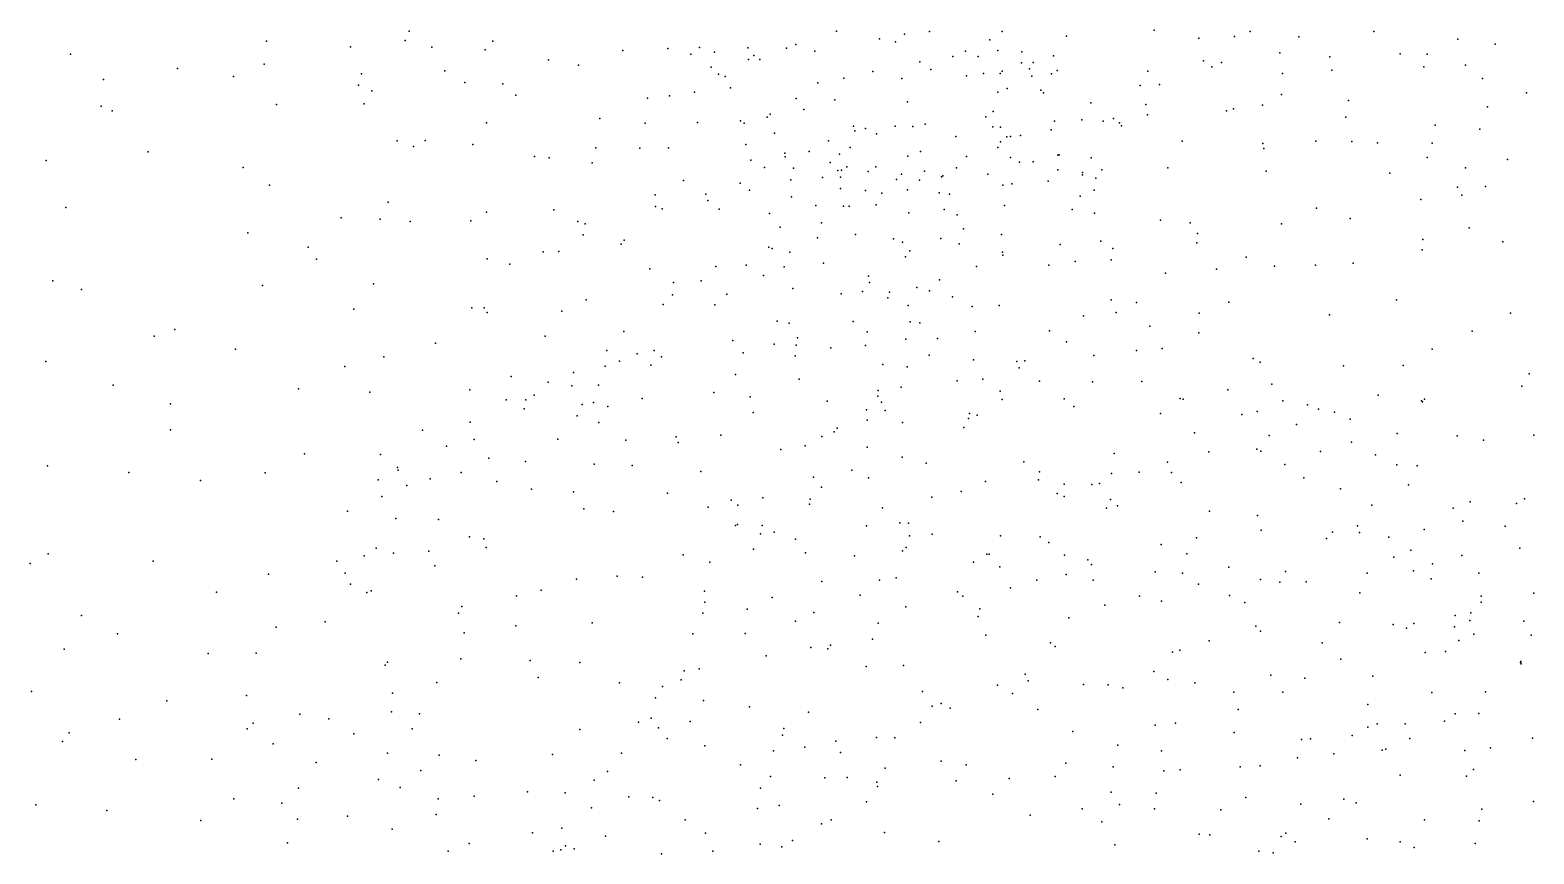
# Model space of a CAD drawing. Header units: metres. Extents: x -25 to 25, y -27.7 to 27.8.
# Drawn here: x -18.763 to -15.676, y 1.706 to 3.397 of the extents above; entities that cross this region are included whole.
import ezdxf

# ---------------------------------------------------------------- set-up
doc = ezdxf.new("R2010")
doc.units = ezdxf.units.M

msp = doc.modelspace()

# ---------------------------------------------------------------- linework, layer by layer
for p in [(-16.4552, 3.3965, 8.353), (-18.2774, 3.3739, -3.1617), (-17.993, 3.3751, 0.2879), (-17.9847, 3.394, -4.6738), (-17.8131, 3.3736, 0.4089), (-17.1907, 3.367, 0.5841), (-17.1076, 3.3946, 1.7501), (-17.0194, 3.3783, 0.5996), (-16.9864, 3.3726, -4.4205), (-16.9678, 3.388, 1.549), (-16.9163, 3.3933, 4.0233), (-16.7929, 3.3768, 6.3023), (-16.7673, 3.3935, 6.0547), (-16.6355, 3.3841, 5.3603), (-16.3638, 3.3799, -6.0617), (-16.2907, 3.383, 6.2822), (-16.2584, 3.3933, -6.4311), (-16.1581, 3.3825, 7.9692), (-16.0046, 3.3936, 10.4401), (-15.8317, 3.3781, -6.8944), (-15.7555, 3.3678, -3.0296), (-18.6802, 3.3474, -3.2418), (-18.1052, 3.3621, 0.1598), (-17.9379, 3.3617, -8.1011), (-17.8287, 3.3562, -3.3538), (-17.6985, 3.3357, -3.7925), (-17.5461, 3.3544, -3.9231), (-17.4536, 3.359, -5.5636), (-17.4063, 3.3469, 0.5574), (-17.3885, 3.3607, -5.7919), (-17.3577, 3.3512, -6.2665), (-17.2894, 3.3601, 2.7201), (-17.2884, 3.3363, 2.4404), (-17.2772, 3.3445, 2.2508), (-17.2646, 3.3361, 2.8815), (-17.2102, 3.3595, 3.4302), (-17.1517, 3.3535, -4.1615), (-16.8685, 3.3423, 9.5012), (-16.8426, 3.3531, 0.6265), (-16.8164, 3.3424, -4.7371), (-16.7761, 3.3544, 8.519), (-16.7271, 3.3519, 0.8757), (-16.6617, 3.3437, 6.4856), (-16.1975, 3.3496, -2.6483), (-16.0948, 3.3413, 6.2634), (-15.9505, 3.3478, 7.6268), (-15.8949, 3.3468, -2.8907), (-18.4605, 3.3179, -0.3016), (-18.2827, 3.3267, -0.107), (-18.0825, 3.3069, -3.2515), (-17.9115, 3.3131, -4.8302), (-17.6368, 3.3247, -7.638), (-17.3649, 3.3204, -6.8294), (-17.3499, 3.3061, -6.6632), (-17.0329, 3.3118, 8.7462), (-16.9365, 3.3316, 8.624), (-16.914, 3.3153, 6.0078), (-16.8057, 3.3075, 5.757), (-16.7718, 3.3075, 4.1337), (-16.7671, 3.3122, 4.7151), (-16.7277, 3.3294, 1.1032), (-16.7113, 3.3172, 5.5313), (-16.7039, 3.3303, -5.4522), (-16.6658, 3.3069, 8.4133), (-16.6548, 3.3135, 5.2026), (-16.4681, 3.3122, 6.5114), (-16.3538, 3.3333, -6.2099), (-16.3369, 3.3211, -6.642), (-16.317, 3.3302, 8.1473), (-16.192, 3.3074, -6.9205), (-16.0905, 3.3141, 7.7071), (-15.9021, 3.321, 6.277), (-15.8163, 3.3242, 10.5724), (-18.6119, 3.2952, -8.5993), (-18.3452, 3.3015, -8.4893), (-18.0889, 3.2837, -8.3212), (-17.8705, 3.2889, -3.7172), (-17.7927, 3.2863, -8.0162), (-17.3362, 3.3012, -6.0125), (-17.3251, 3.2778, -6.4605), (-17.1457, 3.2881, 3.0546), (-17.0924, 3.2979, 3.2576), (-16.9733, 3.2969, 3.3612), (-16.8409, 3.3027, 1.4293), (-16.7571, 3.2768, 1.2966), (-16.7063, 3.3022, 3.7549), (-16.6878, 3.273, -5.6633), (-16.4838, 3.2828, -6.0337), (-16.4446, 3.285, 9.9708), (-15.7812, 3.2971, 7.4728), (-18.257, 3.2441, -3.4817), (-18.077, 3.2455, -3.4421), (-18.0612, 3.2715, -3.7306), (-17.7656, 3.2629, -4.0297), (-17.4957, 3.2569, -7.4811), (-17.4506, 3.2618, -7.2757), (-17.399, 3.269, -7.1209), (-17.1903, 3.2559, 1.9326), (-17.1107, 3.2533, 9.1446), (-16.9617, 3.249, 1.6248), (-16.7764, 3.2691, 9.6485), (-16.6823, 3.2677, 3.4473), (-16.5852, 3.2471, 9.8402), (-16.4728, 3.2435, -6.2555), (-16.2327, 3.2424, -7.0801), (-16.1942, 3.2641, -2.4754), (-16.0564, 3.2522, 6.3945), (-15.6908, 3.2674, -7.0481), (-18.6168, 3.2406, -3.5072), (-18.5943, 3.2306, -0.4487), (-17.5933, 3.2152, -5.2278), (-17.25, 3.2179, -6.3146), (-17.2438, 3.2238, -6.1142), (-17.1742, 3.2335, 2.7779), (-16.801, 3.2186, 5.405), (-16.7862, 3.2295, 6.5901), (-16.6041, 3.2125, -7.2579), (-16.5389, 3.2153, 8.196), (-16.4689, 3.2226, -6.9854), (-16.3069, 3.2308, 6.5348), (-16.2928, 3.2349, 7.8925), (-16.0616, 3.2176, 7.5309), (-15.7708, 3.2392, 6.3894), (-17.826, 3.2065, -8.2444), (-17.5004, 3.2054, -5.3722), (-17.393, 3.2068, -5.533), (-17.3042, 3.2104, -5.7338), (-17.297, 3.2057, -6.9622), (-17.235, 3.185, -6.7337), (-17.0723, 3.1993, 1.7979), (-17.0701, 3.1899, 5.9596), (-17.0476, 3.1947, 2.9668), (-17.0255, 3.1833, -4.4152), (-16.9869, 3.1992, 5.8154), (-16.9509, 3.1985, 6.5085), (-16.9257, 3.2032, 8.3092), (-16.7863, 3.198, -5.3904), (-16.7709, 3.1971, -5.0656), (-16.7298, 3.18, -7.4265), (-16.6671, 3.1921, -7.1164), (-16.66, 3.2093, 4.0204), (-16.56, 3.2095, 6.6638), (-16.5265, 3.2065, -6.4177), (-16.5226, 3.2001, -6.8399), (-15.8785, 3.2016, -2.1614), (-15.7868, 3.1932, -2.8405), (-18.0092, 3.1691, -4.755), (-17.9761, 3.1574, -4.3936), (-17.9521, 3.1697, 0.1677), (-17.8537, 3.1616, -4.9156), (-17.6018, 3.1548, -4.2251), (-17.5114, 3.1543, 0.4101), (-17.4523, 3.1551, -4.1837), (-17.2933, 3.1616, 0.4469), (-17.1238, 3.1689, -5.9451), (-17.0793, 3.1558, 8.2413), (-16.8626, 3.178, -7.2895), (-16.7761, 3.1553, 0.5839), (-16.7705, 3.1671, 8.2041), (-16.7581, 3.1773, 3.1959), (-16.7506, 3.1783, 5.1889), (-16.3977, 3.1685, -7.3645), (-16.2325, 3.1638, 10.1498), (-16.2305, 3.1532, 7.6318), (-16.1232, 3.1686, -7.2487), (-16.0498, 3.1679, -2.395), (-15.9967, 3.1653, -2.5838), (-15.8849, 3.1647, 7.3749), (-18.7301, 3.1292, -8.6268), (-18.5206, 3.1466, -8.557), (-17.7277, 3.1368, 0.3153), (-17.6974, 3.1344, -5.076), (-17.6089, 3.1239, -8.2124), (-17.2835, 3.1297, -7.6175), (-17.2133, 3.1442, 2.4333), (-17.2131, 3.1366, -7.3143), (-17.1637, 3.1476, -6.4468), (-17.1207, 3.1245, -6.9897), (-17.1012, 3.142, 6.4089), (-16.961, 3.1377, -7.4202), (-16.9351, 3.1476, -4.6157), (-16.8407, 3.1372, -5.6764), (-16.7506, 3.1349, -6.077), (-16.7315, 3.1252, -6.901), (-16.7037, 3.1262, 1.4026), (-16.6533, 3.1396, 4.4368), (-16.6504, 3.1407, 0.722), (-16.585, 3.1342, 3.5883), (-15.8949, 3.1352, 6.4947), (-15.7298, 3.1312, 6.4994), (-18.3258, 3.1148, -0.3969), (-17.4215, 3.0876, -8.0653), (-17.2553, 3.1146, 8.2522), (-17.2009, 3.0894, 8.8364), (-17.1957, 3.1129, 8.075), (-17.1362, 3.094, 2.5755), (-17.1048, 3.1082, -7.508), (-17.0992, 3.095, -6.839), (-17.0973, 3.1088, -5.7018), (-17.0863, 3.1158, -7.1996), (-17.0424, 3.1064, 5.6924), (-17.0264, 3.1158, 9.4279), (-16.9844, 3.0896, 6.6168), (-16.9742, 3.1006, 2.8394), (-16.9374, 3.0882, -6.9705), (-16.9268, 3.1069, 9.5522), (-16.892, 3.0956, 5.2944), (-16.8891, 3.0976, -6.2025), (-16.8609, 3.1141, 2.9813), (-16.797, 3.1009, 1.5448), (-16.6528, 3.1094, 9.8236), (-16.6028, 3.1041, -7.6278), (-16.6022, 3.0992, 3.2053), (-16.5749, 3.0924, 3.8995), (-16.5629, 3.1099, 8.0281), (-16.4272, 3.1135, -7.5414), (-16.2254, 3.1073, -7.3793), (-15.9719, 3.1031, 10.315), (-15.8164, 3.114, -7.2733), (-18.2712, 3.078, -8.5144), (-17.4799, 3.0587, 8.0393), (-17.3757, 3.0599, 8.3474), (-17.3052, 3.0823, -7.8907), (-17.286, 3.0682, -4.2432), (-17.0992, 3.0714, 1.9149), (-17.0478, 3.0674, -6.6395), (-17.0145, 3.0617, -7.6707), (-16.9617, 3.0687, -6.4411), (-16.8968, 3.0622, 0.4795), (-16.8756, 3.0601, -6.7745), (-16.766, 3.0782, -7.6694), (-16.7478, 3.0807, -6.438), (-16.6728, 3.0863, 6.7679), (-16.5786, 3.0683, 0.8546), (-15.8325, 3.0744, -2.2968), (-15.8238, 3.058, -2.5554), (-15.7754, 3.0754, -2.7158), (-18.6894, 3.0322, -0.6183), (-18.0278, 3.0436, -4.5337), (-17.688, 3.0274, -8.4414), (-17.4791, 3.0347, 7.8788), (-17.4651, 3.0299, -8.2311), (-17.3716, 3.0468, -5.3765), (-17.3483, 3.0288, 8.5349), (-17.1997, 3.0544, 9.033), (-17.1496, 3.0362, -7.8417), (-17.0929, 3.0355, -5.5013), (-17.0818, 3.035, 7.8461), (-17.0259, 3.0379, 2.6971), (-16.8866, 3.0285, 1.6795), (-16.7623, 3.0366, 4.9794), (-16.6238, 3.028, 3.3482), (-16.6072, 3.056, 4.6025), (-16.1223, 3.0312, 6.6556), (-15.9077, 3.0491, 7.2713), (-18.1243, 3.0115, -0.1992), (-18.0445, 3.0083, -4.699), (-17.9824, 3.0037, 0.0061), (-17.8578, 3.0052, -4.8928), (-17.8262, 3.0229, -4.4715), (-17.6385, 3.004, 8.0398), (-17.6237, 2.9988, -4.3952), (-17.2447, 3.0198, 7.7709), (-17.1385, 3.0007, 2.2372), (-16.9588, 3.0217, -5.3477), (-16.8601, 3.0174, 5.108), (-16.5778, 3.0209, 1.342), (-16.4422, 3.0063, 7.7421), (-16.3817, 3.0013, 10.0277), (-16.1939, 2.999, 10.1166), (-16.0528, 3.0101, 10.2025), (-18.3158, 2.9804, -0.5395), (-17.6272, 2.9764, 7.8661), (-17.5432, 2.9656, 0.2685), (-17.2234, 2.9924, 5.8432), (-17.1467, 2.9704, -5.3499), (-17.0687, 2.9771, 0.4041), (-16.9905, 2.968, 7.7353), (-16.8931, 2.9688, -4.8255), (-16.8465, 2.9884, -5.0472), (-16.7687, 2.9771, 2.9362), (-16.3664, 2.9791, -7.7316), (-15.9036, 2.9669, 6.6151), (-15.809, 2.9905, 10.3559), (-18.1923, 2.9508, -8.6), (-17.7095, 2.9416, 0.1797), (-17.6772, 2.9419, -5.049), (-17.5492, 2.957, -5.1575), (-17.2463, 2.9512, -8.096), (-17.2398, 2.9484, 6.4877), (-17.2032, 2.9411, -4.3433), (-16.9722, 2.961, -4.5976), (-16.957, 2.9434, 9.525), (-16.8558, 2.9582, -7.8888), (-16.767, 2.9405, 0.4994), (-16.7663, 2.9347, 9.7332), (-16.648, 2.9563, 1.5246), (-16.565, 2.9633, 0.6939), (-16.5404, 2.9483, 4.3489), (-16.3681, 2.9602, 7.6014), (-15.9053, 2.9457, -7.424), (-15.7396, 2.9621, 7.165), (-18.1749, 2.9265, -0.4148), (-17.8245, 2.9273, -8.6387), (-17.7783, 2.9164, 8.0416), (-17.4907, 2.9067, 8.5602), (-17.3553, 2.9113, 6.2995), (-17.2929, 2.9138, 8.8041), (-17.2149, 2.9106, 5.6368), (-17.1342, 2.9182, 5.4359), (-16.9656, 2.931, 1.8543), (-16.8204, 2.9113, 7.724), (-16.6715, 2.9139, 7.7702), (-16.6178, 2.9215, 4.6893), (-16.5439, 2.925, 4.0977), (-16.3275, 2.9059, 6.8278), (-16.2664, 2.9306, 7.4417), (-16.2084, 2.9122, -7.6724), (-16.1241, 2.9139, 7.2918), (-16.0471, 2.9185, -7.5067), (-18.7161, 2.8817, -8.5502), (-18.2856, 2.8724, -0.6558), (-18.0579, 2.8756, -0.2519), (-17.4424, 2.8787, 7.5864), (-17.3851, 2.8821, 5.994), (-17.2573, 2.8926, 7.5967), (-17.0416, 2.8913, -4.4434), (-17.0398, 2.8782, 2.409), (-16.8963, 2.8841, 6.8144), (-16.4321, 2.8976, 0.9967), (-18.6572, 2.8642, -0.7455), (-17.6211, 2.8427, 8.5025), (-17.4438, 2.8532, 0.2201), (-17.3324, 2.8549, -5.2148), (-17.1968, 2.8661, 6.6385), (-17.0977, 2.8554, 7.5837), (-17.0544, 2.8599, 6.7589), (-17.0023, 2.8472, 5.0843), (-16.9989, 2.8588, 1.9914), (-16.9426, 2.8684, -8.0176), (-16.9167, 2.8617, -4.9648), (-16.8695, 2.8488, 2.7662), (-16.5435, 2.8431, 4.5358), (-15.9579, 2.8432, 6.7282), (-18.0986, 2.824, -8.7332), (-17.8562, 2.8266, -4.8063), (-17.8306, 2.8262, 7.8246), (-17.8245, 2.8171, 8.2494), (-17.671, 2.82, -4.5592), (-17.4635, 2.8337, 6.2018), (-17.3574, 2.8327, 6.5182), (-16.9606, 2.8315, 2.6326), (-16.8292, 2.829, 3.3305), (-16.7733, 2.8316, 3.6149), (-16.6003, 2.8102, 7.6569), (-16.5331, 2.8169, 9.9165), (-16.4918, 2.8377, 6.8757), (-16.3632, 2.8158, 1.3343), (-16.3018, 2.8384, -7.8454), (-16.0957, 2.8125, 6.8074), (-15.7241, 2.8156, 7.0619), (-18.4655, 2.7818, -0.8101), (-17.2296, 2.7994, 9.0058), (-17.2045, 2.795, 0.2851), (-17.0733, 2.7983, -8.1175), (-16.9561, 2.798, 0.3775), (-16.9367, 2.7956, 4.9473), (-16.6704, 2.7794, 6.9007), (-16.464, 2.7888, -8.0071), (-15.8028, 2.7787, 10.1506), (-18.5079, 2.7681, -8.5643), (-17.9308, 2.7541, 8.0861), (-17.7057, 2.7683, 0.0249), (-17.5439, 2.7779, 0.1081), (-17.3203, 2.7595, -8.3778), (-17.2352, 2.7523, 6.7683), (-17.19, 2.7502, -8.2592), (-17.1873, 2.765, 5.3153), (-17.0479, 2.7493, 9.3254), (-17.0443, 2.7773, -5.0567), (-16.9654, 2.762, 7.5585), (-16.9, 2.7635, 3.1734), (-16.823, 2.7782, 4.8258), (-16.6351, 2.757, 4.6485), (-16.364, 2.7752, 0.8223), (-18.3411, 2.7418, -8.6771), (-18.0369, 2.7259, -0.4686), (-17.5792, 2.7391, 6.4051), (-17.5529, 2.7169, -4.5184), (-17.5169, 2.7324, -5.0545), (-17.4818, 2.7389, 6.6525), (-17.4665, 2.726, 5.7493), (-17.2993, 2.7341, 5.5053), (-17.1926, 2.7281, -4.381), (-17.1193, 2.7446, 5.1495), (-16.9173, 2.7296, 2.8516), (-16.8259, 2.72, 1.8739), (-16.7373, 2.7167, 7.5838), (-16.7208, 2.7178, -8.1345), (-16.579, 2.7287, 0.4568), (-16.4914, 2.739, 4.2732), (-16.4392, 2.7431, 0.6135), (-16.2522, 2.7228, 1.0483), (-15.8849, 2.742, -7.528), (-18.7304, 2.7165, -8.5142), (-18.1171, 2.7059, -0.6724), (-17.6476, 2.6939, 6.154), (-17.5825, 2.7065, 5.9523), (-17.4889, 2.7088, -8.6234), (-17.3146, 2.6896, 0.1493), (-17.0121, 2.7105, -4.9009), (-16.9624, 2.7055, 3.4086), (-16.7327, 2.7035, 0.3931), (-16.2376, 2.7153, 1.2116), (-16.0666, 2.7078, -7.7237), (-15.9444, 2.7083, 6.9841), (-15.6857, 2.6914, 6.7097), (-18.5924, 2.6679, -0.8763), (-18.2118, 2.6604, -8.7794), (-17.86, 2.6585, -0.2856), (-17.7752, 2.6854, -4.7442), (-17.6994, 2.6741, 6.4811), (-17.6508, 2.6662, 7.4399), (-17.5962, 2.668, 6.735), (-17.1843, 2.6801, -5.0166), (-17.0222, 2.6566, 6.9043), (-16.9748, 2.6636, 3.0044), (-16.8597, 2.6769, 3.7813), (-16.8068, 2.68, 6.932), (-16.7715, 2.6558, 3.9234), (-16.6905, 2.6762, 1.7889), (-16.5819, 2.6748, 9.848), (-16.4807, 2.6754, 7.487), (-16.3038, 2.6584, 7.2847), (-16.2138, 2.6697, 1.3996), (-15.7005, 2.6661, 6.944), (-18.4748, 2.6294, -8.6263), (-18.0653, 2.6536, -8.8383), (-17.7857, 2.6374, 7.5122), (-17.7454, 2.6379, 6.3208), (-17.7279, 2.6471, 8.5939), (-17.6294, 2.6279, -4.6392), (-17.6061, 2.6326, 8.7102), (-17.5063, 2.6405, 6.8969), (-17.3591, 2.6529, -8.5165), (-17.2844, 2.644, 7.3683), (-17.1264, 2.6353, 0.2069), (-17.0228, 2.6454, 3.2636), (-17.0153, 2.6327, 3.5396), (-16.7677, 2.6385, 4.6997), (-16.6402, 2.64, 4.0716), (-16.402, 2.6402, 1.6299), (-16.3961, 2.6389, 6.9634), (-16.1914, 2.6356, 14.7929), (-16.1404, 2.6272, 9.9977), (-15.9955, 2.6472, 15.0811), (-15.9066, 2.6354, 14.8663), (-15.9046, 2.6336, 10.0185), (-15.9001, 2.6392, 6.8322), (-17.7489, 2.6192, 6.8698), (-17.6398, 2.605, -4.8856), (-17.5771, 2.624, -0.0771), (-17.2784, 2.6118, 6.9626), (-17.0459, 2.6174, -8.2532), (-17.0444, 2.5963, -4.6342), (-17.0074, 2.6157, 4.91), (-16.8366, 2.5991, 0.3114), (-16.8347, 2.6099, 9.5622), (-16.8187, 2.6066, -8.2228), (-16.6202, 2.624, 6.9695), (-16.4426, 2.6094, -8.1505), (-16.2754, 2.6074, 15.1775), (-16.2442, 2.6139, 0.7532), (-16.1183, 2.6187, 15.2343), (-16.0852, 2.6127, 1.2789), (-16.0529, 2.5981, 14.6306), (-18.4747, 2.5765, -0.9363), (-17.957, 2.5754, 7.703), (-17.8597, 2.592, 6.5451), (-17.5952, 2.5911, 7.07), (-17.3447, 2.5651, 7.1757), (-17.1375, 2.5624, 7.3585), (-17.1126, 2.572, 9.1785), (-17.1061, 2.5796, -4.8462), (-16.9718, 2.5911, 2.7351), (-16.8458, 2.581, 1.9816), (-16.3729, 2.5702, 14.7335), (-16.2193, 2.5643, 14.5857), (-16.1634, 2.5874, 7.109), (-15.9564, 2.5684, 15.3448), (-15.8337, 2.5639, -7.5754), (-15.6758, 2.5653, 15.0727), (-17.9078, 2.5425, 6.9731), (-17.851, 2.5566, 6.2393), (-17.6793, 2.5569, -0.2285), (-17.5397, 2.5551, 5.5996), (-17.4368, 2.5616, 8.8851), (-17.4324, 2.5502, 5.4801), (-17.2216, 2.5355, 9.0532), (-17.1715, 2.5434, -8.3581), (-17.0447, 2.5406, 3.7258), (-16.2447, 2.5365, 1.6341), (-16.2364, 2.5325, 0.5186), (-16.0505, 2.5506, 1.4544), (-15.7796, 2.5551, 14.6436), (-18.727, 2.5022, -0.9234), (-18.1996, 2.5266, -0.9259), (-18.0434, 2.5257, 8.0891), (-17.8215, 2.518, -0.4613), (-17.7458, 2.5114, 7.3009), (-17.6047, 2.5055, -8.7798), (-17.5269, 2.503, -4.6523), (-16.9726, 2.5199, 9.3265), (-16.9233, 2.5075, 3.9407), (-16.7229, 2.5104, 0.2558), (-16.5377, 2.5276, 7.4306), (-16.4277, 2.5101, 0.276), (-16.3431, 2.5313, 15.3285), (-16.1868, 2.505, 15.4723), (-16.1142, 2.5314, -7.9418), (-16.0007, 2.5252, -7.7757), (-15.9569, 2.5044, 1.1128), (-15.9156, 2.5024, 14.5172), (-18.5604, 2.4883, -8.5593), (-18.4128, 2.4725, -8.6949), (-18.2802, 2.4879, -8.7791), (-18.048, 2.4737, 6.7618), (-18.0088, 2.4986, 6.5531), (-18.007, 2.4933, 8.2826), (-17.9413, 2.4754, 8.4212), (-17.878, 2.4885, 6.0926), (-17.8047, 2.4702, 5.8667), (-17.3862, 2.4905, -8.6004), (-17.1545, 2.479, 3.6132), (-17.0759, 2.4931, 7.091), (-17.0416, 2.478, 2.8146), (-16.8016, 2.4703, 9.4878), (-16.6928, 2.4737, 7.4479), (-16.6908, 2.4903, 1.8623), (-16.5432, 2.4863, 9.7512), (-16.486, 2.4892, 6.9947), (-16.4196, 2.4885, 14.5761), (-16.1482, 2.4779, 14.4679), (-18.0407, 2.4396, 6.4028), (-17.9894, 2.4621, -0.8027), (-17.7334, 2.4542, 5.7263), (-17.6472, 2.449, 8.7686), (-17.4545, 2.4465, -0.233), (-17.1384, 2.4584, 0.0268), (-16.8517, 2.4498, 7.3896), (-16.6544, 2.4456, 9.6348), (-16.6399, 2.4648, 4.2588), (-16.6398, 2.4393, 7.025), (-16.5835, 2.4637, 14.8643), (-16.5677, 2.4662, 15.0945), (-16.4, 2.4682, 9.8343), (-16.0732, 2.4552, 1.6643), (-15.9335, 2.4632, 1.5775), (-18.1115, 2.4093, 6.6286), (-17.6262, 2.4138, -0.4186), (-17.5653, 2.4088, 5.4888), (-17.3709, 2.4177, 5.2939), (-17.3234, 2.4317, 8.9908), (-17.3102, 2.4218, -0.166), (-17.2589, 2.4364, 5.1635), (-17.1626, 2.4238, 5.0173), (-17.1612, 2.434, -4.6265), (-17.0133, 2.4159, 2.4453), (-16.9118, 2.4383, 0.136), (-16.5534, 2.4154, 0.1678), (-16.5448, 2.4331, 15.2762), (-16.5306, 2.4205, 1.7964), (-16.3417, 2.4093, 7.276), (-16.0085, 2.4219, 0.798), (-15.8414, 2.4151, 1.0384), (-15.8067, 2.4281, 6.8822), (-15.7118, 2.4248, 15.4659), (-15.695, 2.4345, 9.9344), (-18.012, 2.3941, 6.2139), (-17.9242, 2.3923, 7.276), (-17.3145, 2.3799, -4.5102), (-17.311, 2.3822, -4.7442), (-17.2602, 2.38, 3.4327), (-17.046, 2.3794, 2.6185), (-16.9773, 2.3851, 7.3017), (-16.9594, 2.3848, 4.075), (-16.243, 2.4001, 0.0439), (-16.0379, 2.3793, 0.6247), (-15.8214, 2.3888, 14.4069), (-15.7348, 2.3788, -7.5255), (-17.861, 2.3569, -8.8815), (-17.8315, 2.3522, -0.7223), (-17.2636, 2.363, -8.4763), (-17.2351, 2.3659, 3.1803), (-17.1919, 2.3516, 9.0764), (-16.9578, 2.3588, 4.7546), (-16.9111, 2.3622, -8.3277), (-16.771, 2.3584, 4.542), (-16.6894, 2.3569, 14.9023), (-16.3685, 2.3547, 6.9815), (-16.2355, 2.3705, 15.6087), (-16.1016, 2.3529, 14.3469), (-16.0895, 2.3662, 7.0023), (-16.0338, 2.3655, 0.1386), (-15.9737, 2.3557, -0.0819), (-15.9013, 2.3719, -7.712), (-18.7255, 2.3215, -1.0027), (-18.0768, 2.3175, 7.953), (-18.0522, 2.3334, 7.1562), (-18.0172, 2.3232, 7.7118), (-17.9441, 2.3269, 5.9422), (-17.8264, 2.3344, 8.6238), (-17.4225, 2.3199, 8.942), (-17.2777, 2.331, 3.604), (-17.1713, 2.324, -0.2058), (-17.0708, 2.3173, -8.344), (-16.9718, 2.328, -0.0439), (-16.9646, 2.3346, 2.2085), (-16.7992, 2.3213, 7.1596), (-16.7944, 2.3211, 9.3675), (-16.6717, 2.345, 14.746), (-16.6391, 2.3187, 7.3956), (-16.4412, 2.341, 15.5232), (-16.3885, 2.3217, 14.386), (-15.9282, 2.329, 9.8388), (-15.824, 2.318, 6.7596), (-15.7048, 2.3332, 1.0494), (-18.7629, 2.3021, -8.304), (-18.51, 2.3067, -1.0818), (-18.1335, 2.3064, 6.4022), (-17.9321, 2.2972, 7.5088), (-17.3678, 2.3048, -0.3938), (-16.8259, 2.3049, 4.3175), (-16.7725, 2.2949, 0.0104), (-16.5914, 2.3093, 15.392), (-16.584, 2.2996, -8.313), (-16.4532, 2.2846, 1.7794), (-16.3021, 2.2941, -8.1951), (-16.1859, 2.2854, 1.7609), (-15.9635, 2.3152, 6.8457), (-15.9233, 2.2867, 0.548), (-15.8839, 2.3011, 15.7218), (-18.2735, 2.2803, -8.7602), (-18.1158, 2.2818, -8.8434), (-18.1051, 2.2594, 6.239), (-17.6411, 2.2694, 8.8007), (-17.5577, 2.2758, -0.5524), (-17.5054, 2.274, -8.6995), (-17.1376, 2.2646, 2.742), (-17.0195, 2.2674, 2.3492), (-16.9851, 2.2724, 4.22), (-16.6962, 2.2676, 14.614), (-16.636, 2.2791, 7.0743), (-16.5807, 2.2678, 14.491), (-16.3973, 2.2822, 9.6598), (-16.3643, 2.2597, -0.1365), (-16.2371, 2.2687, 7.1794), (-16.1973, 2.2637, -0.2215), (-16.1435, 2.264, 9.7062), (-16.0178, 2.2817, 1.7659), (-15.8869, 2.2705, -0.238), (-15.7889, 2.282, -0.102), (-18.3801, 2.2428, -1.1458), (-18.0715, 2.2426, 8.1423), (-18.0628, 2.2461, -1.0534), (-17.7643, 2.2355, 5.5462), (-17.714, 2.2474, -8.8205), (-17.3783, 2.2452, -8.5689), (-17.3779, 2.2228, 3.3944), (-17.2393, 2.2318, 2.9543), (-17.0591, 2.2371, 2.5156), (-16.8589, 2.2437, 4.485), (-16.8479, 2.2346, 2.008), (-16.7502, 2.2522, 15.1799), (-16.4853, 2.2345, 7.0254), (-16.4402, 2.2243, 7.3435), (-16.301, 2.2362, 14.2925), (-16.0331, 2.2416, -7.9448), (-15.7838, 2.2351, 0.2264), (-15.6758, 2.2409, 16.1343), (-18.6573, 2.1954, -1.112), (-17.8834, 2.1998, 5.6821), (-17.8768, 2.2134, -0.9026), (-17.382, 2.1999, -0.5564), (-17.2911, 2.2083, 3.9129), (-17.1542, 2.201, 4.9487), (-16.965, 2.213, 9.1888), (-16.8165, 2.193, -8.3374), (-16.8135, 2.2085, 14.9534), (-16.5563, 2.2167, 9.4695), (-16.269, 2.2216, 6.9376), (-15.8376, 2.1954, 14.2555), (-15.8055, 2.2008, 0.4634), (-15.7839, 2.2224, 15.8235), (-18.2575, 2.1712, 6.9284), (-18.157, 2.1822, 7.1592), (-17.7659, 2.1741, 8.6925), (-17.6092, 2.1801, -0.6951), (-17.1917, 2.1832, 4.1594), (-17.0222, 2.1797, -0.3954), (-16.6308, 2.1903, 1.8334), (-16.2467, 2.1732, 15.7946), (-16.2368, 2.1632, -0.3321), (-16.0749, 2.1809, 7.0967), (-15.9647, 2.1769, 15.8611), (-15.9374, 2.1691, 9.7363), (-15.9221, 2.1787, 6.7385), (-15.8386, 2.1717, 1.7541), (-15.8076, 2.1846, -7.6067), (-15.6965, 2.1836, 9.9618), (-18.5837, 2.1577, -8.4161), (-17.872, 2.1595, 8.5719), (-17.4027, 2.1574, 3.6149), (-17.2953, 2.1579, 5.118), (-17.1197, 2.1341, 4.3647), (-17.0338, 2.1464, 4.6584), (-16.801, 2.1545, -0.3014), (-16.6679, 2.1393, 7.23), (-16.6586, 2.1313, 9.3274), (-16.3427, 2.1435, 9.5123), (-16.1106, 2.1389, 14.2233), (-15.8301, 2.1436, 16.1017), (-15.799, 2.1567, 16.3079), (-15.6816, 2.1549, 16.5896), (-18.6929, 2.1264, -8.2561), (-18.3973, 2.1169, -1.2518), (-18.2991, 2.1182, -8.6599), (-18.0295, 2.0996, 7.4204), (-17.8787, 2.106, -8.7835), (-17.7364, 2.1026, -0.8532), (-17.2518, 2.1126, 2.8542), (-17.1599, 2.1292, -0.5293), (-17.1253, 2.127, 9.0846), (-16.418, 2.1201, -0.3468), (-16.4026, 2.1243, 1.7794), (-16.0719, 2.1055, 6.7488), (-15.8988, 2.1194, 6.996), (-15.8573, 2.1216, -0.4025), (-15.7025, 2.1009, 6.9386), (-18.0341, 2.0931, 5.8354), (-17.6346, 2.099, -8.6935), (-17.42, 2.0819, 3.1861), (-17.3891, 2.0859, -8.4953), (-17.0464, 2.0908, 2.398), (-16.9701, 2.0925, 2.2112), (-16.7204, 2.0749, 14.4521), (-16.4561, 2.0805, -8.2761), (-16.2159, 2.0728, -8.1258), (-16.0063, 2.0709, 16.0059), (-15.7032, 2.0984, 1.6842), (-15.7023, 2.0962, 6.5223), (-18.7598, 2.0392, -1.2012), (-17.9278, 2.0574, -1.0966), (-17.7201, 2.0681, 5.4228), (-17.5529, 2.0567, 8.8518), (-17.4649, 2.0493, 3.4884), (-17.4264, 2.0629, -0.6908), (-16.9308, 2.039, 9.1521), (-16.7768, 2.0523, 15.4032), (-16.7142, 2.061, -0.4777), (-16.6004, 2.0533, 15.6414), (-16.5498, 2.0526, 7.098), (-16.5199, 2.0466, 9.3352), (-16.427, 2.0635, 6.9811), (-16.3718, 2.0573, 15.8244), (-16.2918, 2.0378, 14.2224), (-16.1913, 2.0377, 15.9335), (-16.1461, 2.0667, -0.4527), (-15.7755, 2.0386, 14.2091), (-18.482, 2.02, -8.4127), (-18.3184, 2.031, 6.7457), (-18.0191, 2.0361, -8.7314), (-17.4793, 2.0259, 3.8118), (-17.3805, 2.021, 8.9472), (-17.2859, 2.0078, 4.4123), (-16.9108, 2.009, -8.325), (-16.8928, 2.0148, 2.092), (-16.7461, 2.0352, -8.3209), (-16.0167, 2.0128, 1.8003), (-15.8851, 2.0373, 6.5799), (-18.5796, 1.9825, -8.2563), (-18.2089, 1.9927, 6.1715), (-18.1498, 1.9828, 7.2732), (-18.021, 1.9973, 8.0097), (-17.9633, 1.9932, 8.3368), (-17.5136, 1.9764, 3.639), (-17.4876, 1.9842, 3.3053), (-17.408, 1.9775, 4.301), (-17.1647, 1.9966, -0.6949), (-16.935, 1.9759, 14.5473), (-16.8744, 2.0047, 15.269), (-16.6942, 2.0025, -0.6359), (-16.2832, 2.0021, 6.8511), (-15.8597, 1.9782, 16.5828), (-15.8372, 1.9933, 9.9097), (-15.7892, 1.9939, 1.7761), (-18.6826, 1.9543, -8.0889), (-18.3171, 1.9623, 6.927), (-18.3049, 1.9744, 6.4583), (-18.0984, 1.9525, 5.8807), (-17.9784, 1.9627, 7.8108), (-17.6346, 1.9612, -8.5815), (-17.4727, 1.9648, 5.1937), (-17.2182, 1.9498, 2.6652), (-17.2155, 1.9635, -8.3398), (-17.0252, 1.9451, 15.0399), (-16.6226, 1.9573, 7.3145), (-16.4535, 1.9703, 1.8114), (-16.4115, 1.9745, -0.5792), (-16.2913, 1.955, 9.318), (-16.0488, 1.9487, 16.2749), (-16.0168, 1.9663, 6.6366), (-15.9976, 1.9729, 7.1931), (-15.9398, 1.9731, 14.1801), (-18.6964, 1.9366, -1.3476), (-18.2638, 1.9316, -8.5062), (-17.4553, 1.9426, 3.0361), (-17.3776, 1.9275, 2.887), (-17.2369, 1.9176, 4.6362), (-17.1722, 1.9247, 4.7841), (-17.1091, 1.9374, 2.5104), (-16.9876, 1.9441, -0.7493), (-16.5298, 1.9289, 9.2243), (-16.4402, 1.9175, 7.3708), (-16.1529, 1.9407, 1.8053), (-16.1346, 1.9424, 16.1293), (-15.9876, 1.9191, -7.771), (-15.9797, 1.9207, 16.4361), (-15.9304, 1.9428, -0.5546), (-15.8174, 1.9181, -7.5554), (-15.7649, 1.9237, 6.3912), (-15.6789, 1.9434, -0.5834), (-18.546, 1.8997, -1.4747), (-18.3895, 1.9005, -8.3779), (-18.1756, 1.8937, 6.0368), (-18.0293, 1.9124, 7.46), (-17.9231, 1.9088, -1.247), (-17.8478, 1.8974, 8.4973), (-17.6907, 1.9101, 5.3371), (-17.549, 1.9124, 3.4896), (-17.3048, 1.8884, 5.0224), (-17.0993, 1.9137, 14.8023), (-16.8929, 1.8965, 15.3804), (-16.8416, 1.889, -0.8107), (-16.6364, 1.892, 14.2567), (-16.5397, 1.8846, -8.234), (-16.279, 1.8845, 16.0801), (-16.2379, 1.8866, -8.0579), (-16.1612, 1.9032, 7.3356), (-16.0864, 1.9113, -0.5836), (-18.0474, 1.8585, -1.4194), (-17.9608, 1.8771, 8.1568), (-17.6047, 1.8575, 3.8252), (-17.5775, 1.8749, 4.0802), (-17.2432, 1.865, -0.8159), (-17.1312, 1.862, 14.961), (-17.0854, 1.8629, 9.013), (-17.0249, 1.8532, -8.2705), (-17.0079, 1.8816, 14.4245), (-16.8621, 1.8559, 14.3015), (-16.7532, 1.8609, -8.2571), (-16.6589, 1.8649, 15.7176), (-16.4354, 1.8761, 15.939), (-16.4021, 1.8783, -0.7075), (-15.9502, 1.8677, 9.5922), (-15.8142, 1.8656, -0.6339), (-15.8001, 1.8792, 16.7386), (-18.2119, 1.8407, 7.2449), (-18.0033, 1.8423, -8.5265), (-17.8514, 1.8242, -8.507), (-17.7417, 1.8334, 8.6016), (-17.6642, 1.8313, -1.041), (-17.534, 1.8229, 5.2044), (-17.4842, 1.8218, 4.4125), (-17.2635, 1.8411, 8.9467), (-17.023, 1.8443, 2.3683), (-16.7867, 1.8284, 9.1049), (-16.5433, 1.8326, 1.8949), (-16.4515, 1.8307, 14.2079), (-16.2669, 1.8216, 16.2328), (-18.751, 1.8064, -1.5723), (-18.6051, 1.7952, -1.6727), (-18.3449, 1.8191, 6.5942), (-18.246, 1.81, 6.147), (-17.9253, 1.8192, 5.5384), (-17.6106, 1.8008, 8.7013), (-17.4707, 1.8152, -0.9152), (-17.2697, 1.7988, 4.8917), (-17.2251, 1.8051, 14.8341), (-17.0461, 1.8131, 15.2596), (-16.6029, 1.7983, 9.1426), (-16.5265, 1.8071, -0.8604), (-16.4547, 1.7982, 6.9963), (-16.3183, 1.7962, 7.396), (-16.1541, 1.8083, 9.2212), (-16.0662, 1.8185, 6.5993), (-16.0404, 1.811, 16.5436), (-15.7829, 1.798, 10.0437), (-15.677, 1.8132, -0.7653), (-18.4123, 1.7742, -1.7279), (-18.2141, 1.7769, -1.6458), (-18.1112, 1.7836, 5.8208), (-17.9293, 1.7871, 7.9834), (-17.418, 1.776, -8.3037), (-17.1385, 1.7679, 14.3873), (-17.1186, 1.7755, 2.4697), (-16.7098, 1.7851, -0.9159), (-16.5631, 1.7714, 15.9043), (-16.0968, 1.7782, -0.7267), (-15.9006, 1.7755, 14.1445), (-15.7885, 1.7739, -7.4825), (-18.0195, 1.7565, 5.6527), (-17.7318, 1.7489, 5.3293), (-17.6715, 1.7587, -8.3723), (-17.582, 1.7423, 3.0689), (-17.3765, 1.7482, 4.6537), (-17.1979, 1.7331, -0.9276), (-17.0091, 1.75, 14.2709), (-16.8974, 1.7316, 15.5675), (-16.3633, 1.7461, -0.8628), (-16.3408, 1.745, 1.8767), (-16.1949, 1.7413, 16.521), (-16.1849, 1.7482, -7.9086), (-16.1661, 1.7309, 6.6838), (-16.0178, 1.7371, 7.3962), (-15.9501, 1.7305, 9.4852), (-18.2348, 1.7284, -8.279), (-17.9049, 1.7118, -8.3676), (-17.8615, 1.7272, 8.3103), (-17.6893, 1.7117, 3.91), (-17.6735, 1.7144, 3.6623), (-17.6636, 1.7225, 4.1384), (-17.6462, 1.7162, 3.3839), (-17.4664, 1.7059, 2.7856), (-17.3616, 1.7118, -0.9818), (-17.2645, 1.7261, 14.5415), (-17.2194, 1.7206, -8.2129), (-16.5359, 1.7244, 7.3681), (-16.2407, 1.7116, 14.1393), (-16.2109, 1.7082, -0.8298), (-15.9214, 1.7188, 1.8992), (-15.7964, 1.7273, -0.8111)]:
    msp.add_point(p)

doc.saveas('drawing.dxf')
